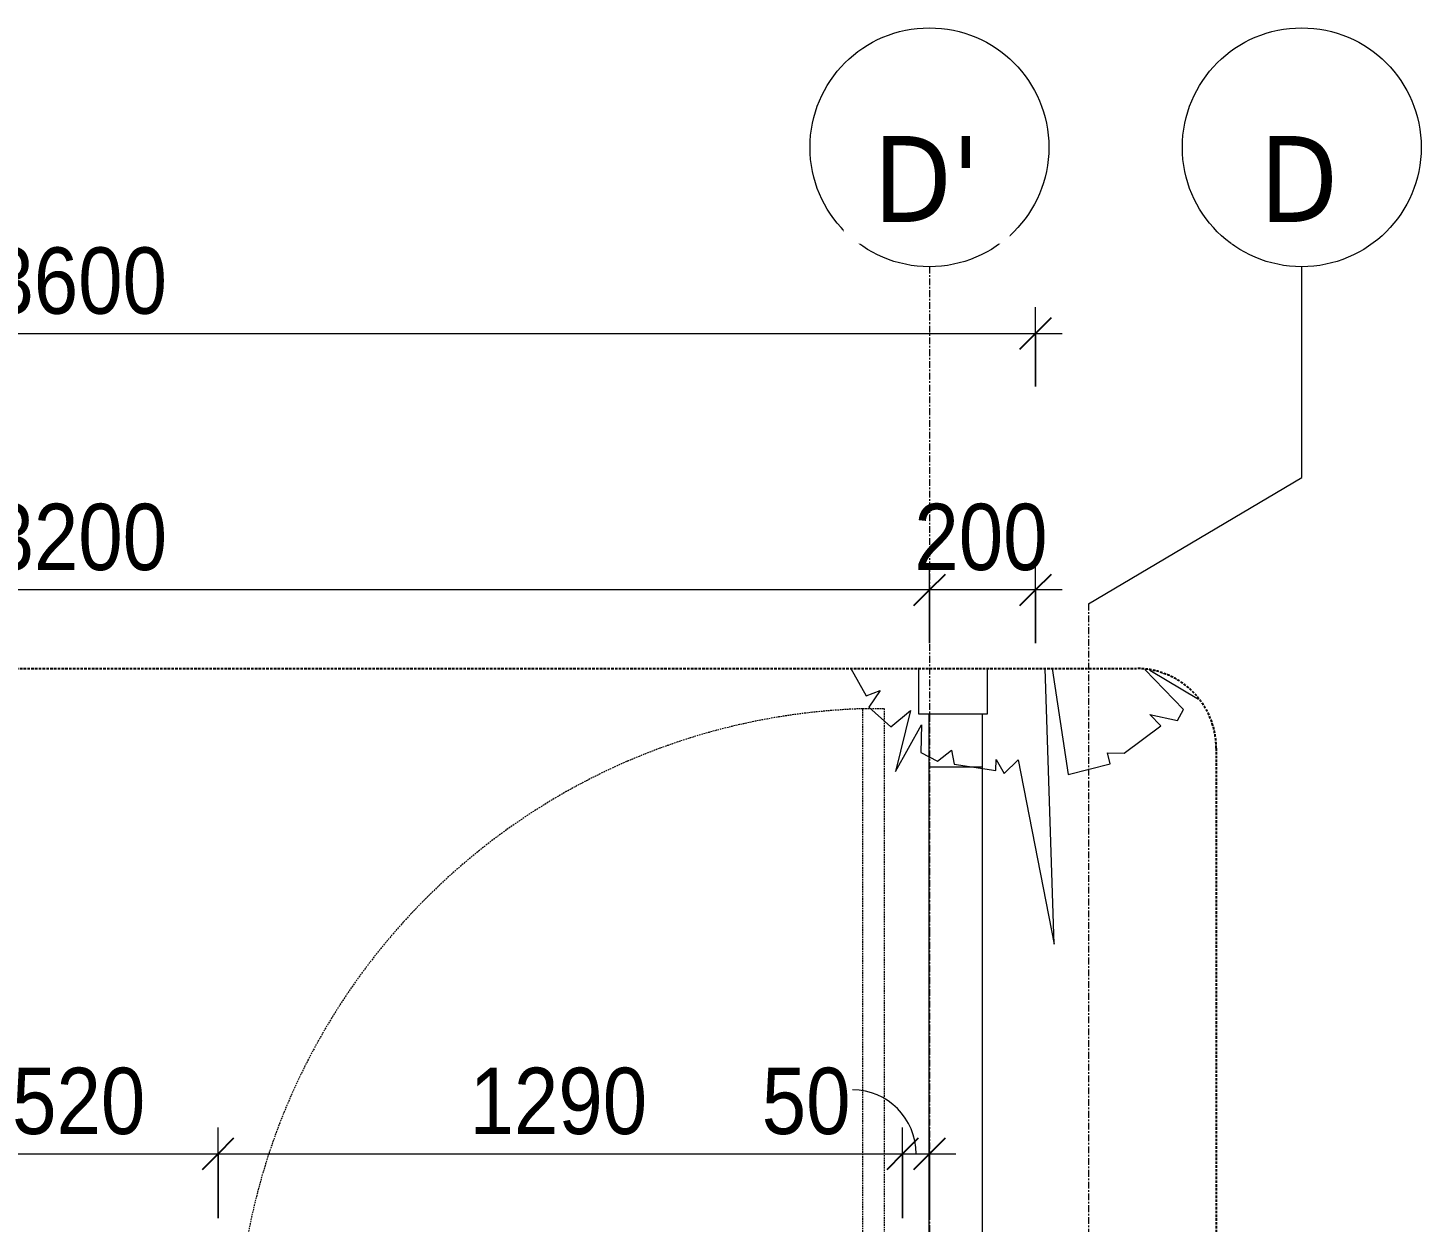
# Model space of a CAD drawing. Header units: millimetres. Extents: x -38913 to 20524, y -4975 to 129755.
# Drawn here: x -35536 to -32910, y 127505 to 129755 of the extents above; entities that cross this region are included whole.
import ezdxf

# ---------------------------------------------------------------- set-up
doc = ezdxf.new("R2010")
doc.units = ezdxf.units.MM
for name, pattern in [('Dash - Tight', [4.5, 3, -1.5]), ('Grid Line', [22.225, 12.7, -3.175, 3.175, -3.175]), ('Hidden', [7.14375, 4.7625, -2.38125])]:
    doc.linetypes.add(name, pattern=pattern)
for name, color, linetype, lineweight in [('A-ANNO-DIMS', 211, 'Continuous', 9), ('A-ANNO-DIMS-50', 211, 'Continuous', 9), ('A-DETL-GENF-1', 92, 'Dash - Tight', 18), ('A-DETL-GENF-3', 92, 'Hidden', 25), ('A-DOOR', 31, 'Continuous', 18), ('A-DOOR-FRAM', 31, 'Continuous', 25), ('A-FLOR', 192, 'Continuous', 18), ('A-WALL', 113, 'Continuous', 18), ('G-IMPT', 8, 'Continuous', 18), ('L-PLNT', 71, 'Continuous', 18), ('S-GRID', 1, 'Continuous', 9), ('S-GRID-1', 1, 'Grid Line', 9), ('S-GRID-IDEN', 1, 'Continuous', 9)]:
    doc.layers.add(name, color=color, linetype=linetype, lineweight=lineweight)
doc.styles.add('Tahoma_B', font='tahomabd.ttf', dxfattribs={"height": 162.5})
doc.styles.add('UTM Avo', font='', dxfattribs={"width": 0.9, "height": 125})
doc.styles.get('UTM Avo').set_extended_font_data('UTM Avo')
doc.dimstyles.new('1_Dim_chi_tiet_2_5', dxfattribs={"dimscale": 304.8, "dimtxt": 124.912619, "dimasz": 0.19685, "dimexe": 0.164042, "dimexo": 0.0625, "dimgap": 0.016404, "dimtad": 1, "dimdec": 0, "dimrnd": 5, "dimzin": 0, "dimdsep": 46, "dimtxsty": 'UTM Avo', "dimblk1": 'OBLIQUE', "dimblk2": 'OBLIQUE', "dimsah": 1, "dimcen": 0.09, "dimdle": 0.164042, "dimazin": 0, "dimtfac": 1, "dimtdec": 4, "dimtix": 1, "dimtmove": 0, "dimatfit": 3, "dimfxl": 0.328084, "dimfxlon": 1, "dimtvp": 1, "dimtolj": 1, "dimtzin": 0, "dimarcsym": 2})
doc.dimstyles.new('1_Dim_chi_tiet_2_5_1', dxfattribs={"dimscale": 304.8, "dimtxt": 124.912619, "dimasz": 0.19685, "dimexe": 0.164042, "dimexo": 0.0625, "dimgap": 0.016404, "dimtad": 1, "dimdec": 0, "dimrnd": 5, "dimzin": 0, "dimdsep": 46, "dimtxsty": 'UTM Avo', "dimblk1": 'OBLIQUE', "dimblk2": 'OBLIQUE', "dimsah": 1, "dimcen": 0.09, "dimdle": 0.164042, "dimazin": 0, "dimtfac": 1, "dimtdec": 4, "dimtix": 1, "dimtmove": 1, "dimatfit": 3, "dimfxl": 0.328084, "dimfxlon": 1, "dimtvp": 1, "dimtolj": 1, "dimtzin": 0, "dimarcsym": 2})

# ---------------------------------------------------------------- blocks, each defined once
blk = doc.blocks.new('FD_01 - FD_01-1200x2200mm-1787917-TKCS_THANG BỘ TB4 - MẶT BẰNG TẦNG 1')
at = {"layer": 'A-DETL-GENF-1'}
for p, q in [((570, 100), (570, 1320)), ((570, 1320), (610, 1320)), ((610, 1320), (610, 100)), ((610, 100), (570, 100))]:
    blk.add_line(p, q, dxfattribs=at)
blk.add_arc((610, 100), 1220, 91.8789, 180, dxfattribs=at)
at = {"layer": 'A-DOOR-FRAM'}
for p, q in [((-610, 100), (-645, 100)), ((-610, 60), (-610, 100)), ((645, 100), (610, 100)), ((610, 100), (610, 60)), ((-600, 60), (-610, 60)), ((-600, -100), (-600, 60)), ((610, 60), (600, 60)), ((600, 60), (600, -100)), ((-645, -100), (-600, -100)), ((600, -100), (645, -100))]:
    blk.add_line(p, q, dxfattribs=at)
blk = doc.blocks.new('CAY MAI VAN PHUC - CAY DUC SOC_dwg-2256080-TKCS_THANG BỘ TB4 - MẶT BẰNG TẦNG 1')
at = {"layer": 'G-IMPT'}
blk.add_line((-220.9, -296.3), (-287.8, -413.3), dxfattribs=at)
at = {"layer": 'G-IMPT', "flags": 128}
for points in [[(-228.4, 417.5), (-293.1, 379.8), (-279.8, 346.6), (-319.7, 373.2), (-366.2, 320), (-326.3, 273.5), (-472.6, 306.7), (-359.6, 246.9), (-426.1, 246.9), (-446, 207.1), (-419.4, 173.8), (-452.7, 167.2), (-466, 67.5), (-439.4, 67.5), (-472.6, 47.6), (-439.4, 14.4), (-878.3, -78.6), (-220.8, -45.8)], [(-220.5, -62.5), (-472.6, -105.2), (-446, -204.9), (-419.4, -198.2), (-419.4, -238.1), (-352.9, -324.5), (-326.3, -297.9), (-339.6, -364.4), (-313, -377.6), (-219.5, -284.2)]]:
    blk.add_lwpolyline(points, dxfattribs=at)
blk = doc.blocks.new('CAY MAI VAN PHUC - CAY BONG TRANG-2256081-TKCS_THANG BỘ TB4 - MẶT BẰNG TẦNG 1')
at = {"xscale": 0.7894736842105263, "yscale": 0.7894736842105263, "zscale": 0.7894736842105263}
blk.add_blockref('CAY MAI VAN PHUC - CAY DUC SOC_dwg-2256080-TKCS_THANG BỘ TB4 - MẶT BẰNG TẦNG 1', (0, 0), dxfattribs=at)
blk = doc.blocks.new('BORDER VIEW - BORDER VIEW-2470881-TKCS_THANG BỘ TB4 - MẶT BẰNG TẦNG 1')
at = {"layer": 'A-DETL-GENF-3'}
for p, q in [((150, 7545.1), (4090.4, 7545.1)), ((4240.4, 7395.1), (4240.4, 150))]:
    blk.add_line(p, q, dxfattribs=at)
blk.add_arc((4090.4, 7395.1), 150, 360, 90, dxfattribs=at)
blk = doc.blocks.new('Grid - M_Grid Head - Circle-353313-TKCS_THANG BỘ TB4 - MẶT BẰNG TẦNG 1')
at = {"layer": 'S-GRID-IDEN'}
blk.add_circle((0, 0), 4.5, dxfattribs=at)
blk = doc.blocks.new('DIMBLOCK16-TKCS_THANG BỘ TB4 - MẶT BẰNG TẦNG 1')
at = {"layer": 'A-ANNO-DIMS-50'}
for p, q in [((-35696.9, 127556.9), (-35696.9, 127683.2)), ((-35177.4, 127511.9), (-35177.4, 127683.2)), ((-35696.9, 127633.2), (-35177.4, 127633.2)), ((-35696.9, 127633.2), (-35696.9, 127556.9)), ((-35177.4, 127633.2), (-35177.4, 127511.9))]:
    blk.add_line(p, q, dxfattribs=at)
at = {"layer": 'A-ANNO-DIMS-50', "lineweight": 25}
for p, q in [((-35696.9, 127633.2), (-35666.9, 127663.2)), ((-35177.4, 127633.2), (-35147.4, 127663.2)), ((-35696.9, 127633.2), (-35726.9, 127603.2)), ((-35177.4, 127633.2), (-35207.4, 127603.2))]:
    blk.add_line(p, q, dxfattribs=at)
at = {"layer": 'A-ANNO-DIMS-50', "color": 0, "insert": (-35565.5, 127795.6), "char_height": 125, "width": 308.118, "attachment_point": 1, "line_spacing_factor": 1.110334, "style": 'UTM Avo'}
blk.add_mtext('520', dxfattribs=at)
blk = doc.blocks.new('_Oblique')
at = {"color": 0, "linetype": 'ByBlock', "lineweight": -2}
blk.add_line((-0.5, -0.5), (0.5, 0.5), dxfattribs=at)
blk = doc.blocks.new('DIMBLOCK17-TKCS_THANG BỘ TB4 - MẶT BẰNG TẦNG 1')
at = {"layer": 'A-ANNO-DIMS-50'}
for p, q in [((-35177.4, 127511.9), (-35177.4, 127683.2)), ((-33887.4, 127511.9), (-33887.4, 127683.2)), ((-35177.4, 127633.2), (-33887.4, 127633.2)), ((-35177.4, 127633.2), (-35177.4, 127511.9)), ((-33887.4, 127633.2), (-33887.4, 127511.9))]:
    blk.add_line(p, q, dxfattribs=at)
at = {"layer": 'A-ANNO-DIMS-50', "lineweight": 25}
for p, q in [((-35177.4, 127633.2), (-35147.4, 127663.2)), ((-33887.4, 127633.2), (-33857.4, 127663.2)), ((-35177.4, 127633.2), (-35207.4, 127603.2)), ((-33887.4, 127633.2), (-33917.4, 127603.2))]:
    blk.add_line(p, q, dxfattribs=at)
at = {"layer": 'A-ANNO-DIMS-50', "color": 0, "insert": (-34703.5, 127795.6), "char_height": 125, "width": 410.824, "attachment_point": 1, "line_spacing_factor": 1.110334, "style": 'UTM Avo'}
blk.add_mtext('1290', dxfattribs=at)
blk = doc.blocks.new('DIMBLOCK18-TKCS_THANG BỘ TB4 - MẶT BẰNG TẦNG 1')
at = {"layer": 'A-ANNO-DIMS-50'}
for p, q in [((-33887.4, 127511.9), (-33887.4, 127683.2)), ((-33836.9, 127511.9), (-33836.9, 127683.2)), ((-33887.4, 127633.2), (-33786.9, 127633.2)), ((-33887.4, 127633.2), (-33887.4, 127511.9)), ((-33836.9, 127633.2), (-33836.9, 127511.9))]:
    blk.add_line(p, q, dxfattribs=at)
at = {"layer": 'A-ANNO-DIMS-50', "lineweight": 25}
for p, q in [((-33887.4, 127633.2), (-33857.4, 127663.2)), ((-33836.9, 127633.2), (-33806.9, 127663.2)), ((-33887.4, 127633.2), (-33917.4, 127603.2)), ((-33836.9, 127633.2), (-33866.9, 127603.2))]:
    blk.add_line(p, q, dxfattribs=at)
at = {"layer": 'A-ANNO-DIMS-50'}
blk.add_ellipse((-33981.7, 127633.2), major_axis=(0, 120.7), ratio=0.990868, start_param=4.712389, end_param=6.283185, dxfattribs=at)
at = {"layer": 'A-ANNO-DIMS-50', "color": 0, "insert": (-34152.9, 127795.6), "char_height": 125, "width": 205.412, "attachment_point": 1, "line_spacing_factor": 1.110334, "style": 'UTM Avo'}
blk.add_mtext('50', dxfattribs=at)
blk = doc.blocks.new('DIMBLOCK25-TKCS_THANG BỘ TB4 - MẶT BẰNG TẦNG 1')
at = {"layer": 'A-ANNO-DIMS-50'}
for p, q in [((-37237.4, 129078.8), (-37237.4, 129228.8)), ((-33636.9, 129078.8), (-33636.9, 129228.8)), ((-37287.4, 129178.8), (-33586.9, 129178.8)), ((-37237.4, 129178.8), (-37237.4, 129078.8)), ((-33636.9, 129178.8), (-33636.9, 129078.8))]:
    blk.add_line(p, q, dxfattribs=at)
at = {"layer": 'A-ANNO-DIMS-50', "lineweight": 25}
for p, q in [((-37237.4, 129178.8), (-37207.4, 129208.8)), ((-33636.9, 129178.8), (-33606.9, 129208.8)), ((-37237.4, 129178.8), (-37267.4, 129148.8)), ((-33636.9, 129178.8), (-33666.9, 129148.8))]:
    blk.add_line(p, q, dxfattribs=at)
at = {"layer": 'A-ANNO-DIMS-50', "color": 0, "insert": (-35608.3, 129341.2), "char_height": 125, "width": 410.824, "attachment_point": 1, "line_spacing_factor": 1.110334, "style": 'UTM Avo'}
blk.add_mtext('3600', dxfattribs=at)
blk = doc.blocks.new('DIMBLOCK26-TKCS_THANG BỘ TB4 - MẶT BẰNG TẦNG 1')
at = {"layer": 'A-ANNO-DIMS-50'}
for p, q in [((-33836.9, 128595.8), (-33836.9, 128745.8)), ((-33636.9, 128595.8), (-33636.9, 128745.8)), ((-33586.9, 128695.8), (-33836.9, 128695.8)), ((-33836.9, 128695.8), (-33836.9, 128595.8)), ((-33636.9, 128695.8), (-33636.9, 128595.8))]:
    blk.add_line(p, q, dxfattribs=at)
at = {"layer": 'A-ANNO-DIMS-50', "lineweight": 25}
for p, q in [((-33836.9, 128695.8), (-33806.9, 128725.8)), ((-33636.9, 128695.8), (-33606.9, 128725.8)), ((-33836.9, 128695.8), (-33866.9, 128665.8)), ((-33636.9, 128695.8), (-33666.9, 128665.8))]:
    blk.add_line(p, q, dxfattribs=at)
at = {"layer": 'A-ANNO-DIMS-50', "color": 0, "insert": (-33865.3, 128858.2), "char_height": 125, "width": 308.118, "attachment_point": 1, "line_spacing_factor": 1.110334, "style": 'UTM Avo'}
blk.add_mtext('200', dxfattribs=at)
blk = doc.blocks.new('DIMBLOCK27-TKCS_THANG BỘ TB4 - MẶT BẰNG TẦNG 1')
at = {"layer": 'A-ANNO-DIMS-50'}
for p, q in [((-37036.9, 128595.8), (-37036.9, 128745.8)), ((-33836.9, 128595.8), (-33836.9, 128745.8)), ((-33836.9, 128695.8), (-37086.9, 128695.8)), ((-37036.9, 128695.8), (-37036.9, 128595.8)), ((-33836.9, 128695.8), (-33836.9, 128595.8))]:
    blk.add_line(p, q, dxfattribs=at)
at = {"layer": 'A-ANNO-DIMS-50', "lineweight": 25}
for p, q in [((-37036.9, 128695.8), (-37006.9, 128725.8)), ((-33836.9, 128695.8), (-33806.9, 128725.8)), ((-37036.9, 128695.8), (-37066.9, 128665.8)), ((-33836.9, 128695.8), (-33866.9, 128665.8))]:
    blk.add_line(p, q, dxfattribs=at)
at = {"layer": 'A-ANNO-DIMS-50', "color": 0, "insert": (-35608.1, 128858.2), "char_height": 125, "width": 410.824, "attachment_point": 1, "line_spacing_factor": 1.110334, "style": 'UTM Avo'}
blk.add_mtext('3200', dxfattribs=at)

msp = doc.modelspace()

# ---------------------------------------------------------------- linework, layer by layer
at = {"layer": 'A-FLOR'}
for p, q in [((-33857.4, 128547.7), (-33857.4, 128462.6)), ((-33727.4, 128462.6), (-33727.4, 128547.7)), ((-33857.4, 128462.6), (-33727.4, 128462.6)), ((-33837.4, 127252.6), (-33837.4, 128361.6)), ((-33737.4, 128361.6), (-33737.4, 127252.6))]:
    msp.add_line(p, q, dxfattribs=at)
at = {"layer": 'A-WALL'}
for p, q in [((-33837.4, 128361.6), (-33837.4, 128462.6)), ((-33737.4, 128462.6), (-33737.4, 128361.6)), ((-33737.4, 128361.6), (-33837.4, 128361.6))]:
    msp.add_line(p, q, dxfattribs=at)
at = {"layer": 'S-GRID'}
for p, q in [((-33135.3, 128907.4), (-33135.3, 129304.8)), ((-33536.9, 128669.8), (-33135.3, 128907.4))]:
    msp.add_line(p, q, dxfattribs=at)
at = {"layer": 'S-GRID-1'}
for p, q in [((-33836.9, 129304.8), (-33836.9, 128054.8)), ((-33536.9, 128669.8), (-33536.9, 127419.8)), ((-33836.9, 128054.8), (-33836.9, 121358.3))]:
    msp.add_line(p, q, dxfattribs=at)

# ---------------------------------------------------------------- block references
at = {"layer": 'A-DETL-GENF-1'}
msp.add_blockref('BORDER VIEW - BORDER VIEW-2470881-TKCS_THANG BỘ TB4 - MẶT BẰNG TẦNG 1', (-37536.9, 121002.6), dxfattribs=at)
at = {"layer": 'A-DOOR'}
msp.add_blockref('FD_01 - FD_01-1200x2200mm-1787917-TKCS_THANG BỘ TB4 - MẶT BẰNG TẦNG 1', (-34532.4, 127152.6), dxfattribs=at)
at = {"layer": 'L-PLNT', "rotation": 89.06165659195977}
msp.add_blockref('CAY MAI VAN PHUC - CAY BONG TRANG-2256081-TKCS_THANG BỘ TB4 - MẶT BẰNG TẦNG 1', (-33652.4, 128722.6), dxfattribs=at)
at = {"layer": 'S-GRID-IDEN', "xscale": 49.99999999999998, "yscale": 49.99999999999998, "zscale": 49.99999999999998, "rotation": 180}
for p in [(-33836.9, 129529.8), (-33135.3, 129529.8)]:
    msp.add_blockref('Grid - M_Grid Head - Circle-353313-TKCS_THANG BỘ TB4 - MẶT BẰNG TẦNG 1', p, dxfattribs=at)

# ---------------------------------------------------------------- dimensions: what is measured, and where the dimension line sits
at = {"layer": 'A-ANNO-DIMS'}
for base, p1, p2, override, picture, middle in [((-37036.9, 128695.8), (-33836.9, 128595.8), (-37036.9, 128595.8), {"dimpost": '<>', "dimfxl": 3200}, 'DIMBLOCK27-TKCS_THANG BỘ TB4 - MẶT BẰNG TẦNG 1', (-35436.9, 128765.5)), ((-33836.9, 128695.8), (-33636.9, 128595.8), (-33836.9, 128595.8), {"dimpost": '<>', "dimfxl": 200}, 'DIMBLOCK26-TKCS_THANG BỘ TB4 - MẶT BẰNG TẦNG 1', (-33736.9, 128765.5)), ((-35177.3629, 127633.1784), (-35696.936, 127556.946), (-35177.3629, 127511.8903), {"dimpost": '<>', "dimfxl": 521.52306}, 'DIMBLOCK16-TKCS_THANG BỘ TB4 - MẶT BẰNG TẦNG 1', (-35437.1494, 127702.8634)), ((-33887.4, 127633.2), (-35177.4, 127511.9), (-33887.4, 127511.9), {"dimpost": '<>', "dimfxl": 1290}, 'DIMBLOCK17-TKCS_THANG BỘ TB4 - MẶT BẰNG TẦNG 1', (-34532.4, 127702.9))]:
    dim = msp.add_linear_dim(base=base, p1=p1, p2=p2, dimstyle='1_Dim_chi_tiet_2_5', override=override, dxfattribs=at)
    dim.commit()
    dim.dimension.update_dxf_attribs({"geometry": picture, "text_midpoint": middle})
dim = msp.add_linear_dim(base=(-33836.936, 127633.1784), p1=(-33887.3629, 127511.8903), p2=(-33836.936, 127511.8903), dimstyle='1_Dim_chi_tiet_2_5_1', override={"dimpost": '<>', "dimfxl": 50.426822}, dxfattribs=at)
dim.commit()
dim.dimension.update_dxf_attribs({"geometry": 'DIMBLOCK18-TKCS_THANG BỘ TB4 - MẶT BẰNG TẦNG 1', "text_midpoint": (-34050.178, 127712.2298), "dimtype": 160})

# ---------------------------------------------------------------- next in the draw order: texts
at = {"layer": 'S-GRID-IDEN', "char_height": 162.5, "attachment_point": 5, "line_spacing_factor": 0.996129, "style": 'Tahoma_B', "bg_fill": 3, "box_fill_scale": 1.25, "bg_fill_color": 256, "bg_fill_true_color": 13158600, "bg_fill_transparency": 0}
for s, insert, width in [("\\pt634.99962,1269.99925,1905.0005,2540.00013,3174.99975,3809.99937,4445.00062,5080.00025,5714.99987,6349.9995,6985.00075,7620.00037,8255,8889.99962,9524.99925,10160.0005,10795.00013,11429.99975,12064.99938,12700.00063,13335.00025,13969.99988,14604.9995,15240.00075,15875.00038,16510,17144.99963,17779.99925,18415.0005,19050.00013,19684.99975,20319.99938;D'", (-33842.3, 129470), 231.5), ('\\pt634.99962,1269.99925,1905.0005,2540.00013,3174.99975,3809.99937,4445.00062,5080.00025,5714.99987,6349.9995,6985.00075,7620.00037,8255,8889.99962,9524.99925,10160.0005,10795.00013,11429.99975,12064.99938,12700.00063,13335.00025,13969.99988,14604.9995,15240.00075,15875.00038,16510,17144.99963,17779.99925,18415.0005,19050.00013,19684.99975,20319.99938;D', (-33140.9, 129470), 172)]:
    msp.add_mtext(s, dxfattribs=dict(at, insert=insert, width=width))

# ---------------------------------------------------------------- next in the draw order: dimensions: what is measured, and where the dimension line sits
at = {"layer": 'A-ANNO-DIMS'}
dim = msp.add_linear_dim(base=(-33636.936, 129178.8064), p1=(-37237.3629, 129078.8064), p2=(-33636.936, 129078.8064), dimstyle='1_Dim_chi_tiet_2_5', override={"dimpost": '<>', "dimfxl": 3600.426822}, dxfattribs=at)
dim.commit()
dim.dimension.update_dxf_attribs({"geometry": 'DIMBLOCK25-TKCS_THANG BỘ TB4 - MẶT BẰNG TẦNG 1', "text_midpoint": (-35437.1494, 129248.4915)})

doc.saveas('drawing.dxf')
